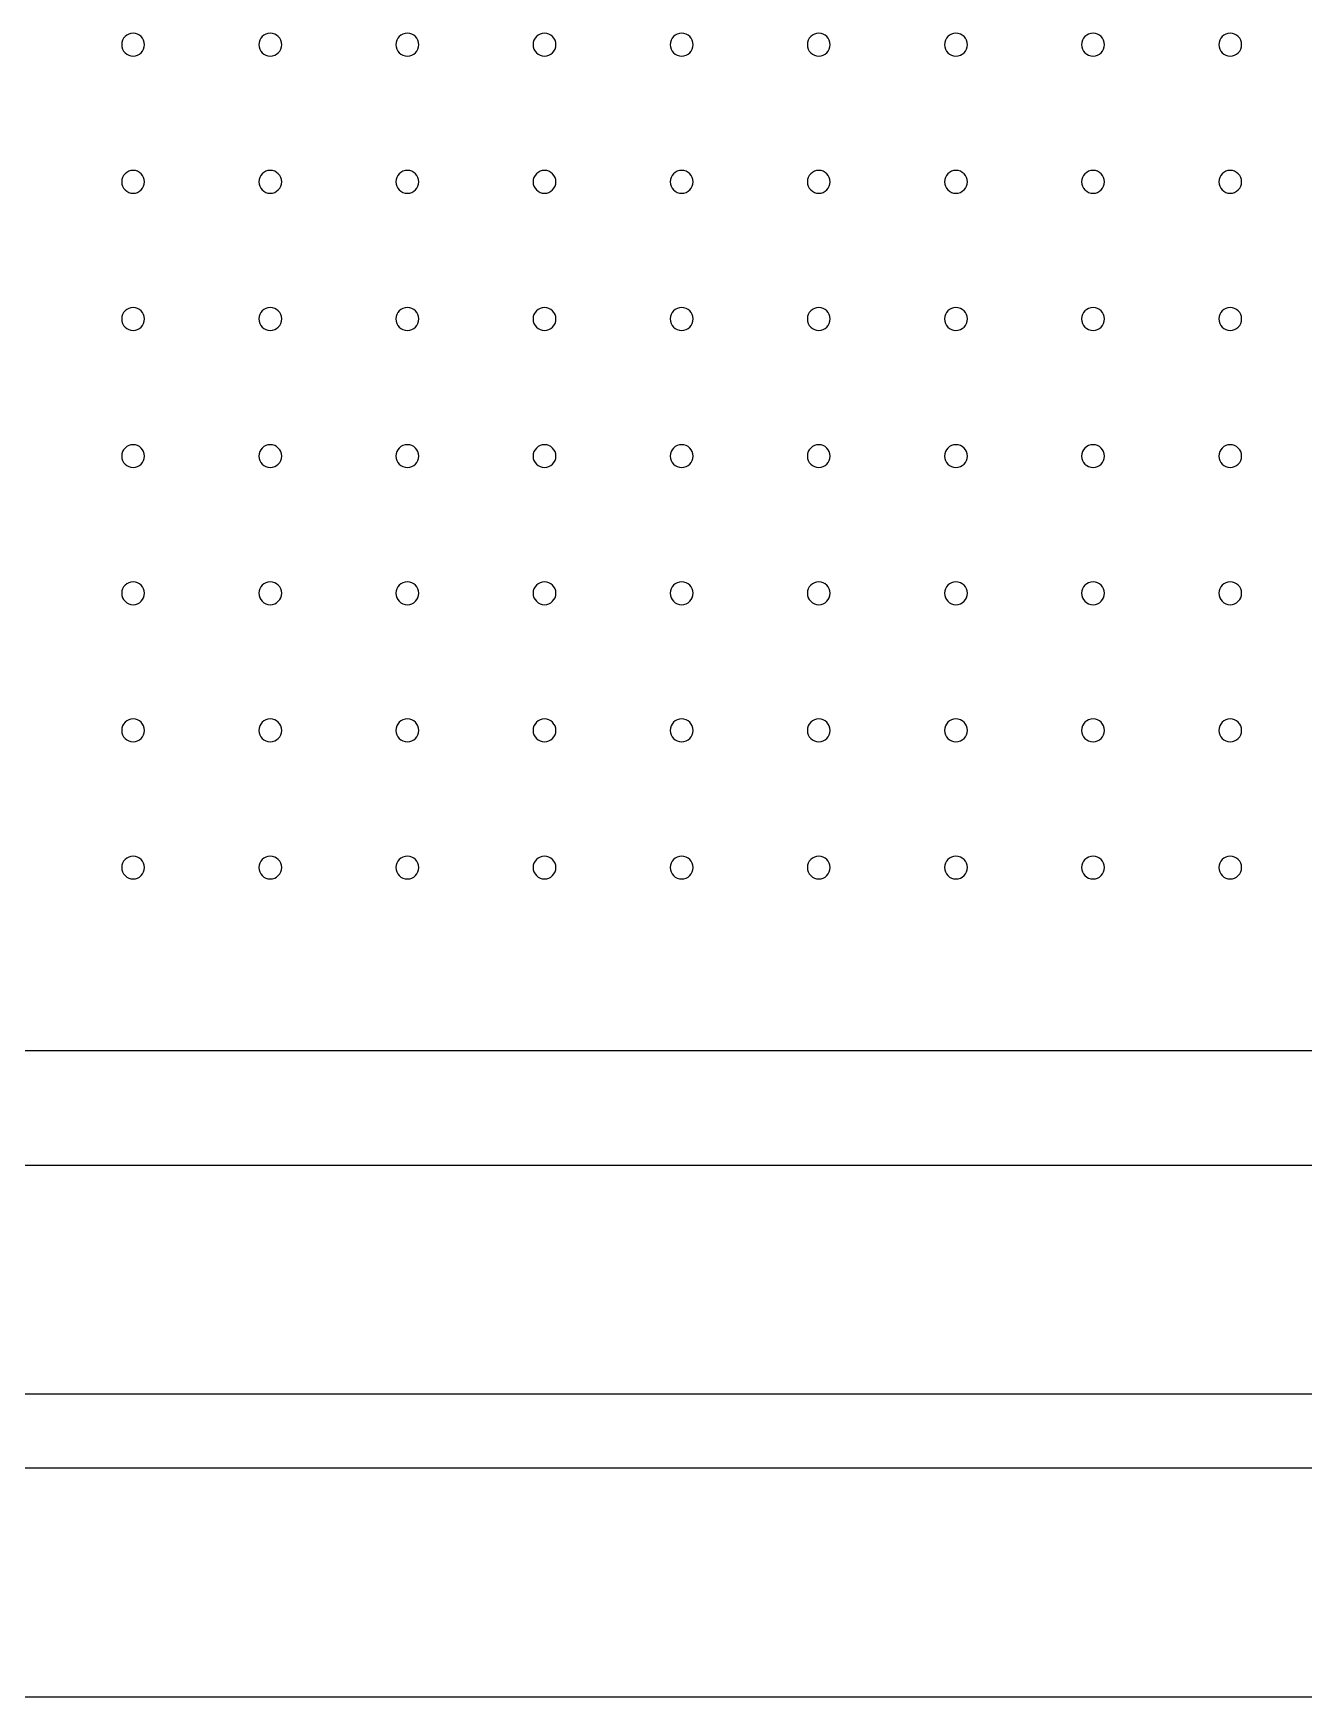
# Model space of a CAD drawing. Extents: x -215 to 2260, y -1591 to 611.
# Drawn here: x 81 to 358.9, y -1058.4 to -694.5 of the extents above; entities that cross this region are included whole.
import ezdxf

# ---------------------------------------------------------------- set-up
doc = ezdxf.new("R2010")
doc.units = 0
doc.header["$MEASUREMENT"] = 0
doc.layers.get('0').update_dxf_attribs({"linetype": 'CONTINUOUS'})

# ---------------------------------------------------------------- blocks, each defined once
blk = doc.blocks.new('BLOCK_239')
at = {"color": 7}
blk.add_lwpolyline([(-187.2, -916.99), (692.8, -916.99)], dxfattribs=at)
blk = doc.blocks.new('BLOCK_254')
at = {"color": 7}
blk.add_open_spline([(345.3, -846.99), (345.3, -848.37), (344.18, -849.49), (342.8, -849.49), (341.42, -849.49), (340.3, -848.37), (340.3, -846.99), (340.3, -845.61), (341.42, -844.49), (342.8, -844.49), (344.18, -844.49), (345.3, -845.61), (345.3, -846.99), (345.3, -846.99), (345.3, -846.99), (345.3, -846.99)], degree=3, knots=[0, 0, 0, 0, 1, 1, 1, 2, 2, 2, 3, 3, 3, 4, 4, 4, 5, 5, 5, 5], dxfattribs=at)
blk = doc.blocks.new('BLOCK_255')
at = {"color": 7}
blk.add_open_spline([(315.3, -846.99), (315.3, -848.37), (314.18, -849.49), (312.8, -849.49), (311.42, -849.49), (310.3, -848.37), (310.3, -846.99), (310.3, -845.61), (311.42, -844.49), (312.8, -844.49), (314.18, -844.49), (315.3, -845.61), (315.3, -846.99), (315.3, -846.99), (315.3, -846.99), (315.3, -846.99)], degree=3, knots=[0, 0, 0, 0, 1, 1, 1, 2, 2, 2, 3, 3, 3, 4, 4, 4, 5, 5, 5, 5], dxfattribs=at)
blk = doc.blocks.new('BLOCK_256')
at = {"color": 7}
blk.add_open_spline([(285.3, -846.99), (285.3, -848.37), (284.18, -849.49), (282.8, -849.49), (281.42, -849.49), (280.3, -848.37), (280.3, -846.99), (280.3, -845.61), (281.42, -844.49), (282.8, -844.49), (284.18, -844.49), (285.3, -845.61), (285.3, -846.99), (285.3, -846.99), (285.3, -846.99), (285.3, -846.99)], degree=3, knots=[0, 0, 0, 0, 1, 1, 1, 2, 2, 2, 3, 3, 3, 4, 4, 4, 5, 5, 5, 5], dxfattribs=at)
blk = doc.blocks.new('BLOCK_257')
at = {"color": 7}
blk.add_open_spline([(255.3, -846.99), (255.3, -848.37), (254.18, -849.49), (252.8, -849.49), (251.42, -849.49), (250.3, -848.37), (250.3, -846.99), (250.3, -845.61), (251.42, -844.49), (252.8, -844.49), (254.18, -844.49), (255.3, -845.61), (255.3, -846.99), (255.3, -846.99), (255.3, -846.99), (255.3, -846.99)], degree=3, knots=[0, 0, 0, 0, 1, 1, 1, 2, 2, 2, 3, 3, 3, 4, 4, 4, 5, 5, 5, 5], dxfattribs=at)
blk = doc.blocks.new('BLOCK_258')
at = {"color": 7}
blk.add_open_spline([(225.3, -846.99), (225.3, -848.37), (224.18, -849.49), (222.8, -849.49), (221.42, -849.49), (220.3, -848.37), (220.3, -846.99), (220.3, -845.61), (221.42, -844.49), (222.8, -844.49), (224.18, -844.49), (225.3, -845.61), (225.3, -846.99), (225.3, -846.99), (225.3, -846.99), (225.3, -846.99)], degree=3, knots=[0, 0, 0, 0, 1, 1, 1, 2, 2, 2, 3, 3, 3, 4, 4, 4, 5, 5, 5, 5], dxfattribs=at)
blk = doc.blocks.new('BLOCK_259')
at = {"color": 7}
blk.add_open_spline([(195.3, -846.99), (195.3, -848.37), (194.18, -849.49), (192.8, -849.49), (191.42, -849.49), (190.3, -848.37), (190.3, -846.99), (190.3, -845.61), (191.42, -844.49), (192.8, -844.49), (194.18, -844.49), (195.3, -845.61), (195.3, -846.99), (195.3, -846.99), (195.3, -846.99), (195.3, -846.99)], degree=3, knots=[0, 0, 0, 0, 1, 1, 1, 2, 2, 2, 3, 3, 3, 4, 4, 4, 5, 5, 5, 5], dxfattribs=at)
blk = doc.blocks.new('BLOCK_260')
at = {"color": 7}
blk.add_open_spline([(165.3, -846.99), (165.3, -848.37), (164.18, -849.49), (162.8, -849.49), (161.42, -849.49), (160.3, -848.37), (160.3, -846.99), (160.3, -845.61), (161.42, -844.49), (162.8, -844.49), (164.18, -844.49), (165.3, -845.61), (165.3, -846.99), (165.3, -846.99), (165.3, -846.99), (165.3, -846.99)], degree=3, knots=[0, 0, 0, 0, 1, 1, 1, 2, 2, 2, 3, 3, 3, 4, 4, 4, 5, 5, 5, 5], dxfattribs=at)
blk = doc.blocks.new('BLOCK_261')
at = {"color": 7}
blk.add_open_spline([(135.3, -846.99), (135.3, -848.37), (134.18, -849.49), (132.8, -849.49), (131.42, -849.49), (130.3, -848.37), (130.3, -846.99), (130.3, -845.61), (131.42, -844.49), (132.8, -844.49), (134.18, -844.49), (135.3, -845.61), (135.3, -846.99), (135.3, -846.99), (135.3, -846.99), (135.3, -846.99)], degree=3, knots=[0, 0, 0, 0, 1, 1, 1, 2, 2, 2, 3, 3, 3, 4, 4, 4, 5, 5, 5, 5], dxfattribs=at)
blk = doc.blocks.new('BLOCK_262')
at = {"color": 7}
blk.add_open_spline([(105.3, -846.99), (105.3, -848.37), (104.18, -849.49), (102.8, -849.49), (101.42, -849.49), (100.3, -848.37), (100.3, -846.99), (100.3, -845.61), (101.42, -844.49), (102.8, -844.49), (104.18, -844.49), (105.3, -845.61), (105.3, -846.99), (105.3, -846.99), (105.3, -846.99), (105.3, -846.99)], degree=3, knots=[0, 0, 0, 0, 1, 1, 1, 2, 2, 2, 3, 3, 3, 4, 4, 4, 5, 5, 5, 5], dxfattribs=at)
blk = doc.blocks.new('BLOCK_281')
at = {"color": 7}
blk.add_open_spline([(345.3, -816.99), (345.3, -818.37), (344.18, -819.49), (342.8, -819.49), (341.42, -819.49), (340.3, -818.37), (340.3, -816.99), (340.3, -815.61), (341.42, -814.49), (342.8, -814.49), (344.18, -814.49), (345.3, -815.61), (345.3, -816.99), (345.3, -816.99), (345.3, -816.99), (345.3, -816.99)], degree=3, knots=[0, 0, 0, 0, 1, 1, 1, 2, 2, 2, 3, 3, 3, 4, 4, 4, 5, 5, 5, 5], dxfattribs=at)
blk = doc.blocks.new('BLOCK_282')
at = {"color": 7}
blk.add_open_spline([(315.3, -816.99), (315.3, -818.37), (314.18, -819.49), (312.8, -819.49), (311.42, -819.49), (310.3, -818.37), (310.3, -816.99), (310.3, -815.61), (311.42, -814.49), (312.8, -814.49), (314.18, -814.49), (315.3, -815.61), (315.3, -816.99), (315.3, -816.99), (315.3, -816.99), (315.3, -816.99)], degree=3, knots=[0, 0, 0, 0, 1, 1, 1, 2, 2, 2, 3, 3, 3, 4, 4, 4, 5, 5, 5, 5], dxfattribs=at)
blk = doc.blocks.new('BLOCK_283')
at = {"color": 7}
blk.add_open_spline([(285.3, -816.99), (285.3, -818.37), (284.18, -819.49), (282.8, -819.49), (281.42, -819.49), (280.3, -818.37), (280.3, -816.99), (280.3, -815.61), (281.42, -814.49), (282.8, -814.49), (284.18, -814.49), (285.3, -815.61), (285.3, -816.99), (285.3, -816.99), (285.3, -816.99), (285.3, -816.99)], degree=3, knots=[0, 0, 0, 0, 1, 1, 1, 2, 2, 2, 3, 3, 3, 4, 4, 4, 5, 5, 5, 5], dxfattribs=at)
blk = doc.blocks.new('BLOCK_284')
at = {"color": 7}
blk.add_open_spline([(255.3, -816.99), (255.3, -818.37), (254.18, -819.49), (252.8, -819.49), (251.42, -819.49), (250.3, -818.37), (250.3, -816.99), (250.3, -815.61), (251.42, -814.49), (252.8, -814.49), (254.18, -814.49), (255.3, -815.61), (255.3, -816.99), (255.3, -816.99), (255.3, -816.99), (255.3, -816.99)], degree=3, knots=[0, 0, 0, 0, 1, 1, 1, 2, 2, 2, 3, 3, 3, 4, 4, 4, 5, 5, 5, 5], dxfattribs=at)
blk = doc.blocks.new('BLOCK_285')
at = {"color": 7}
blk.add_open_spline([(225.3, -816.99), (225.3, -818.37), (224.18, -819.49), (222.8, -819.49), (221.42, -819.49), (220.3, -818.37), (220.3, -816.99), (220.3, -815.61), (221.42, -814.49), (222.8, -814.49), (224.18, -814.49), (225.3, -815.61), (225.3, -816.99), (225.3, -816.99), (225.3, -816.99), (225.3, -816.99)], degree=3, knots=[0, 0, 0, 0, 1, 1, 1, 2, 2, 2, 3, 3, 3, 4, 4, 4, 5, 5, 5, 5], dxfattribs=at)
blk = doc.blocks.new('BLOCK_286')
at = {"color": 7}
blk.add_open_spline([(195.3, -816.99), (195.3, -818.37), (194.18, -819.49), (192.8, -819.49), (191.42, -819.49), (190.3, -818.37), (190.3, -816.99), (190.3, -815.61), (191.42, -814.49), (192.8, -814.49), (194.18, -814.49), (195.3, -815.61), (195.3, -816.99), (195.3, -816.99), (195.3, -816.99), (195.3, -816.99)], degree=3, knots=[0, 0, 0, 0, 1, 1, 1, 2, 2, 2, 3, 3, 3, 4, 4, 4, 5, 5, 5, 5], dxfattribs=at)
blk = doc.blocks.new('BLOCK_287')
at = {"color": 7}
blk.add_open_spline([(165.3, -816.99), (165.3, -818.37), (164.18, -819.49), (162.8, -819.49), (161.42, -819.49), (160.3, -818.37), (160.3, -816.99), (160.3, -815.61), (161.42, -814.49), (162.8, -814.49), (164.18, -814.49), (165.3, -815.61), (165.3, -816.99), (165.3, -816.99), (165.3, -816.99), (165.3, -816.99)], degree=3, knots=[0, 0, 0, 0, 1, 1, 1, 2, 2, 2, 3, 3, 3, 4, 4, 4, 5, 5, 5, 5], dxfattribs=at)
blk = doc.blocks.new('BLOCK_288')
at = {"color": 7}
blk.add_open_spline([(135.3, -816.99), (135.3, -818.37), (134.18, -819.49), (132.8, -819.49), (131.42, -819.49), (130.3, -818.37), (130.3, -816.99), (130.3, -815.61), (131.42, -814.49), (132.8, -814.49), (134.18, -814.49), (135.3, -815.61), (135.3, -816.99), (135.3, -816.99), (135.3, -816.99), (135.3, -816.99)], degree=3, knots=[0, 0, 0, 0, 1, 1, 1, 2, 2, 2, 3, 3, 3, 4, 4, 4, 5, 5, 5, 5], dxfattribs=at)
blk = doc.blocks.new('BLOCK_289')
at = {"color": 7}
blk.add_open_spline([(105.3, -816.99), (105.3, -818.37), (104.18, -819.49), (102.8, -819.49), (101.42, -819.49), (100.3, -818.37), (100.3, -816.99), (100.3, -815.61), (101.42, -814.49), (102.8, -814.49), (104.18, -814.49), (105.3, -815.61), (105.3, -816.99), (105.3, -816.99), (105.3, -816.99), (105.3, -816.99)], degree=3, knots=[0, 0, 0, 0, 1, 1, 1, 2, 2, 2, 3, 3, 3, 4, 4, 4, 5, 5, 5, 5], dxfattribs=at)
blk = doc.blocks.new('BLOCK_308')
at = {"color": 7}
blk.add_open_spline([(345.3, -786.99), (345.3, -788.37), (344.18, -789.49), (342.8, -789.49), (341.42, -789.49), (340.3, -788.37), (340.3, -786.99), (340.3, -785.61), (341.42, -784.49), (342.8, -784.49), (344.18, -784.49), (345.3, -785.61), (345.3, -786.99), (345.3, -786.99), (345.3, -786.99), (345.3, -786.99)], degree=3, knots=[0, 0, 0, 0, 1, 1, 1, 2, 2, 2, 3, 3, 3, 4, 4, 4, 5, 5, 5, 5], dxfattribs=at)
blk = doc.blocks.new('BLOCK_309')
at = {"color": 7}
blk.add_open_spline([(315.3, -786.99), (315.3, -788.37), (314.18, -789.49), (312.8, -789.49), (311.42, -789.49), (310.3, -788.37), (310.3, -786.99), (310.3, -785.61), (311.42, -784.49), (312.8, -784.49), (314.18, -784.49), (315.3, -785.61), (315.3, -786.99), (315.3, -786.99), (315.3, -786.99), (315.3, -786.99)], degree=3, knots=[0, 0, 0, 0, 1, 1, 1, 2, 2, 2, 3, 3, 3, 4, 4, 4, 5, 5, 5, 5], dxfattribs=at)
blk = doc.blocks.new('BLOCK_310')
at = {"color": 7}
blk.add_open_spline([(285.3, -786.99), (285.3, -788.37), (284.18, -789.49), (282.8, -789.49), (281.42, -789.49), (280.3, -788.37), (280.3, -786.99), (280.3, -785.61), (281.42, -784.49), (282.8, -784.49), (284.18, -784.49), (285.3, -785.61), (285.3, -786.99), (285.3, -786.99), (285.3, -786.99), (285.3, -786.99)], degree=3, knots=[0, 0, 0, 0, 1, 1, 1, 2, 2, 2, 3, 3, 3, 4, 4, 4, 5, 5, 5, 5], dxfattribs=at)
blk = doc.blocks.new('BLOCK_311')
at = {"color": 7}
blk.add_open_spline([(255.3, -786.99), (255.3, -788.37), (254.18, -789.49), (252.8, -789.49), (251.42, -789.49), (250.3, -788.37), (250.3, -786.99), (250.3, -785.61), (251.42, -784.49), (252.8, -784.49), (254.18, -784.49), (255.3, -785.61), (255.3, -786.99), (255.3, -786.99), (255.3, -786.99), (255.3, -786.99)], degree=3, knots=[0, 0, 0, 0, 1, 1, 1, 2, 2, 2, 3, 3, 3, 4, 4, 4, 5, 5, 5, 5], dxfattribs=at)
blk = doc.blocks.new('BLOCK_312')
at = {"color": 7}
blk.add_open_spline([(225.3, -786.99), (225.3, -788.37), (224.18, -789.49), (222.8, -789.49), (221.42, -789.49), (220.3, -788.37), (220.3, -786.99), (220.3, -785.61), (221.42, -784.49), (222.8, -784.49), (224.18, -784.49), (225.3, -785.61), (225.3, -786.99), (225.3, -786.99), (225.3, -786.99), (225.3, -786.99)], degree=3, knots=[0, 0, 0, 0, 1, 1, 1, 2, 2, 2, 3, 3, 3, 4, 4, 4, 5, 5, 5, 5], dxfattribs=at)
blk = doc.blocks.new('BLOCK_313')
at = {"color": 7}
blk.add_open_spline([(195.3, -786.99), (195.3, -788.37), (194.18, -789.49), (192.8, -789.49), (191.42, -789.49), (190.3, -788.37), (190.3, -786.99), (190.3, -785.61), (191.42, -784.49), (192.8, -784.49), (194.18, -784.49), (195.3, -785.61), (195.3, -786.99), (195.3, -786.99), (195.3, -786.99), (195.3, -786.99)], degree=3, knots=[0, 0, 0, 0, 1, 1, 1, 2, 2, 2, 3, 3, 3, 4, 4, 4, 5, 5, 5, 5], dxfattribs=at)
blk = doc.blocks.new('BLOCK_314')
at = {"color": 7}
blk.add_open_spline([(165.3, -786.99), (165.3, -788.37), (164.18, -789.49), (162.8, -789.49), (161.42, -789.49), (160.3, -788.37), (160.3, -786.99), (160.3, -785.61), (161.42, -784.49), (162.8, -784.49), (164.18, -784.49), (165.3, -785.61), (165.3, -786.99), (165.3, -786.99), (165.3, -786.99), (165.3, -786.99)], degree=3, knots=[0, 0, 0, 0, 1, 1, 1, 2, 2, 2, 3, 3, 3, 4, 4, 4, 5, 5, 5, 5], dxfattribs=at)
blk = doc.blocks.new('BLOCK_315')
at = {"color": 7}
blk.add_open_spline([(135.3, -786.99), (135.3, -788.37), (134.18, -789.49), (132.8, -789.49), (131.42, -789.49), (130.3, -788.37), (130.3, -786.99), (130.3, -785.61), (131.42, -784.49), (132.8, -784.49), (134.18, -784.49), (135.3, -785.61), (135.3, -786.99), (135.3, -786.99), (135.3, -786.99), (135.3, -786.99)], degree=3, knots=[0, 0, 0, 0, 1, 1, 1, 2, 2, 2, 3, 3, 3, 4, 4, 4, 5, 5, 5, 5], dxfattribs=at)
blk = doc.blocks.new('BLOCK_316')
at = {"color": 7}
blk.add_open_spline([(105.3, -786.99), (105.3, -788.37), (104.18, -789.49), (102.8, -789.49), (101.42, -789.49), (100.3, -788.37), (100.3, -786.99), (100.3, -785.61), (101.42, -784.49), (102.8, -784.49), (104.18, -784.49), (105.3, -785.61), (105.3, -786.99), (105.3, -786.99), (105.3, -786.99), (105.3, -786.99)], degree=3, knots=[0, 0, 0, 0, 1, 1, 1, 2, 2, 2, 3, 3, 3, 4, 4, 4, 5, 5, 5, 5], dxfattribs=at)
blk = doc.blocks.new('BLOCK_335')
at = {"color": 7}
blk.add_open_spline([(345.3, -756.99), (345.3, -758.37), (344.18, -759.49), (342.8, -759.49), (341.42, -759.49), (340.3, -758.37), (340.3, -756.99), (340.3, -755.61), (341.42, -754.49), (342.8, -754.49), (344.18, -754.49), (345.3, -755.61), (345.3, -756.99), (345.3, -756.99), (345.3, -756.99), (345.3, -756.99)], degree=3, knots=[0, 0, 0, 0, 1, 1, 1, 2, 2, 2, 3, 3, 3, 4, 4, 4, 5, 5, 5, 5], dxfattribs=at)
blk = doc.blocks.new('BLOCK_336')
at = {"color": 7}
blk.add_open_spline([(315.3, -756.99), (315.3, -758.37), (314.18, -759.49), (312.8, -759.49), (311.42, -759.49), (310.3, -758.37), (310.3, -756.99), (310.3, -755.61), (311.42, -754.49), (312.8, -754.49), (314.18, -754.49), (315.3, -755.61), (315.3, -756.99), (315.3, -756.99), (315.3, -756.99), (315.3, -756.99)], degree=3, knots=[0, 0, 0, 0, 1, 1, 1, 2, 2, 2, 3, 3, 3, 4, 4, 4, 5, 5, 5, 5], dxfattribs=at)
blk = doc.blocks.new('BLOCK_337')
at = {"color": 7}
blk.add_open_spline([(285.3, -756.99), (285.3, -758.37), (284.18, -759.49), (282.8, -759.49), (281.42, -759.49), (280.3, -758.37), (280.3, -756.99), (280.3, -755.61), (281.42, -754.49), (282.8, -754.49), (284.18, -754.49), (285.3, -755.61), (285.3, -756.99), (285.3, -756.99), (285.3, -756.99), (285.3, -756.99)], degree=3, knots=[0, 0, 0, 0, 1, 1, 1, 2, 2, 2, 3, 3, 3, 4, 4, 4, 5, 5, 5, 5], dxfattribs=at)
blk = doc.blocks.new('BLOCK_338')
at = {"color": 7}
blk.add_open_spline([(255.3, -756.99), (255.3, -758.37), (254.18, -759.49), (252.8, -759.49), (251.42, -759.49), (250.3, -758.37), (250.3, -756.99), (250.3, -755.61), (251.42, -754.49), (252.8, -754.49), (254.18, -754.49), (255.3, -755.61), (255.3, -756.99), (255.3, -756.99), (255.3, -756.99), (255.3, -756.99)], degree=3, knots=[0, 0, 0, 0, 1, 1, 1, 2, 2, 2, 3, 3, 3, 4, 4, 4, 5, 5, 5, 5], dxfattribs=at)
blk = doc.blocks.new('BLOCK_339')
at = {"color": 7}
blk.add_open_spline([(225.3, -756.99), (225.3, -758.37), (224.18, -759.49), (222.8, -759.49), (221.42, -759.49), (220.3, -758.37), (220.3, -756.99), (220.3, -755.61), (221.42, -754.49), (222.8, -754.49), (224.18, -754.49), (225.3, -755.61), (225.3, -756.99), (225.3, -756.99), (225.3, -756.99), (225.3, -756.99)], degree=3, knots=[0, 0, 0, 0, 1, 1, 1, 2, 2, 2, 3, 3, 3, 4, 4, 4, 5, 5, 5, 5], dxfattribs=at)
blk = doc.blocks.new('BLOCK_340')
at = {"color": 7}
blk.add_open_spline([(195.3, -756.99), (195.3, -758.37), (194.18, -759.49), (192.8, -759.49), (191.42, -759.49), (190.3, -758.37), (190.3, -756.99), (190.3, -755.61), (191.42, -754.49), (192.8, -754.49), (194.18, -754.49), (195.3, -755.61), (195.3, -756.99), (195.3, -756.99), (195.3, -756.99), (195.3, -756.99)], degree=3, knots=[0, 0, 0, 0, 1, 1, 1, 2, 2, 2, 3, 3, 3, 4, 4, 4, 5, 5, 5, 5], dxfattribs=at)
blk = doc.blocks.new('BLOCK_341')
at = {"color": 7}
blk.add_open_spline([(165.3, -756.99), (165.3, -758.37), (164.18, -759.49), (162.8, -759.49), (161.42, -759.49), (160.3, -758.37), (160.3, -756.99), (160.3, -755.61), (161.42, -754.49), (162.8, -754.49), (164.18, -754.49), (165.3, -755.61), (165.3, -756.99), (165.3, -756.99), (165.3, -756.99), (165.3, -756.99)], degree=3, knots=[0, 0, 0, 0, 1, 1, 1, 2, 2, 2, 3, 3, 3, 4, 4, 4, 5, 5, 5, 5], dxfattribs=at)
blk = doc.blocks.new('BLOCK_342')
at = {"color": 7}
blk.add_open_spline([(135.3, -756.99), (135.3, -758.37), (134.18, -759.49), (132.8, -759.49), (131.42, -759.49), (130.3, -758.37), (130.3, -756.99), (130.3, -755.61), (131.42, -754.49), (132.8, -754.49), (134.18, -754.49), (135.3, -755.61), (135.3, -756.99), (135.3, -756.99), (135.3, -756.99), (135.3, -756.99)], degree=3, knots=[0, 0, 0, 0, 1, 1, 1, 2, 2, 2, 3, 3, 3, 4, 4, 4, 5, 5, 5, 5], dxfattribs=at)
blk = doc.blocks.new('BLOCK_343')
at = {"color": 7}
blk.add_open_spline([(105.3, -756.99), (105.3, -758.37), (104.18, -759.49), (102.8, -759.49), (101.42, -759.49), (100.3, -758.37), (100.3, -756.99), (100.3, -755.61), (101.42, -754.49), (102.8, -754.49), (104.18, -754.49), (105.3, -755.61), (105.3, -756.99), (105.3, -756.99), (105.3, -756.99), (105.3, -756.99)], degree=3, knots=[0, 0, 0, 0, 1, 1, 1, 2, 2, 2, 3, 3, 3, 4, 4, 4, 5, 5, 5, 5], dxfattribs=at)
blk = doc.blocks.new('BLOCK_362')
at = {"color": 7}
blk.add_open_spline([(345.3, -726.99), (345.3, -728.37), (344.18, -729.49), (342.8, -729.49), (341.42, -729.49), (340.3, -728.37), (340.3, -726.99), (340.3, -725.61), (341.42, -724.49), (342.8, -724.49), (344.18, -724.49), (345.3, -725.61), (345.3, -726.99), (345.3, -726.99), (345.3, -726.99), (345.3, -726.99)], degree=3, knots=[0, 0, 0, 0, 1, 1, 1, 2, 2, 2, 3, 3, 3, 4, 4, 4, 5, 5, 5, 5], dxfattribs=at)
blk = doc.blocks.new('BLOCK_363')
at = {"color": 7}
blk.add_open_spline([(315.3, -726.99), (315.3, -728.37), (314.18, -729.49), (312.8, -729.49), (311.42, -729.49), (310.3, -728.37), (310.3, -726.99), (310.3, -725.61), (311.42, -724.49), (312.8, -724.49), (314.18, -724.49), (315.3, -725.61), (315.3, -726.99), (315.3, -726.99), (315.3, -726.99), (315.3, -726.99)], degree=3, knots=[0, 0, 0, 0, 1, 1, 1, 2, 2, 2, 3, 3, 3, 4, 4, 4, 5, 5, 5, 5], dxfattribs=at)
blk = doc.blocks.new('BLOCK_364')
at = {"color": 7}
blk.add_open_spline([(285.3, -726.99), (285.3, -728.37), (284.18, -729.49), (282.8, -729.49), (281.42, -729.49), (280.3, -728.37), (280.3, -726.99), (280.3, -725.61), (281.42, -724.49), (282.8, -724.49), (284.18, -724.49), (285.3, -725.61), (285.3, -726.99), (285.3, -726.99), (285.3, -726.99), (285.3, -726.99)], degree=3, knots=[0, 0, 0, 0, 1, 1, 1, 2, 2, 2, 3, 3, 3, 4, 4, 4, 5, 5, 5, 5], dxfattribs=at)
blk = doc.blocks.new('BLOCK_365')
at = {"color": 7}
blk.add_open_spline([(255.3, -726.99), (255.3, -728.37), (254.18, -729.49), (252.8, -729.49), (251.42, -729.49), (250.3, -728.37), (250.3, -726.99), (250.3, -725.61), (251.42, -724.49), (252.8, -724.49), (254.18, -724.49), (255.3, -725.61), (255.3, -726.99), (255.3, -726.99), (255.3, -726.99), (255.3, -726.99)], degree=3, knots=[0, 0, 0, 0, 1, 1, 1, 2, 2, 2, 3, 3, 3, 4, 4, 4, 5, 5, 5, 5], dxfattribs=at)
blk = doc.blocks.new('BLOCK_366')
at = {"color": 7}
blk.add_open_spline([(225.3, -726.99), (225.3, -728.37), (224.18, -729.49), (222.8, -729.49), (221.42, -729.49), (220.3, -728.37), (220.3, -726.99), (220.3, -725.61), (221.42, -724.49), (222.8, -724.49), (224.18, -724.49), (225.3, -725.61), (225.3, -726.99), (225.3, -726.99), (225.3, -726.99), (225.3, -726.99)], degree=3, knots=[0, 0, 0, 0, 1, 1, 1, 2, 2, 2, 3, 3, 3, 4, 4, 4, 5, 5, 5, 5], dxfattribs=at)
blk = doc.blocks.new('BLOCK_367')
at = {"color": 7}
blk.add_open_spline([(195.3, -726.99), (195.3, -728.37), (194.18, -729.49), (192.8, -729.49), (191.42, -729.49), (190.3, -728.37), (190.3, -726.99), (190.3, -725.61), (191.42, -724.49), (192.8, -724.49), (194.18, -724.49), (195.3, -725.61), (195.3, -726.99), (195.3, -726.99), (195.3, -726.99), (195.3, -726.99)], degree=3, knots=[0, 0, 0, 0, 1, 1, 1, 2, 2, 2, 3, 3, 3, 4, 4, 4, 5, 5, 5, 5], dxfattribs=at)
blk = doc.blocks.new('BLOCK_368')
at = {"color": 7}
blk.add_open_spline([(165.3, -726.99), (165.3, -728.37), (164.18, -729.49), (162.8, -729.49), (161.42, -729.49), (160.3, -728.37), (160.3, -726.99), (160.3, -725.61), (161.42, -724.49), (162.8, -724.49), (164.18, -724.49), (165.3, -725.61), (165.3, -726.99), (165.3, -726.99), (165.3, -726.99), (165.3, -726.99)], degree=3, knots=[0, 0, 0, 0, 1, 1, 1, 2, 2, 2, 3, 3, 3, 4, 4, 4, 5, 5, 5, 5], dxfattribs=at)
blk = doc.blocks.new('BLOCK_369')
at = {"color": 7}
blk.add_open_spline([(135.3, -726.99), (135.3, -728.37), (134.18, -729.49), (132.8, -729.49), (131.42, -729.49), (130.3, -728.37), (130.3, -726.99), (130.3, -725.61), (131.42, -724.49), (132.8, -724.49), (134.18, -724.49), (135.3, -725.61), (135.3, -726.99), (135.3, -726.99), (135.3, -726.99), (135.3, -726.99)], degree=3, knots=[0, 0, 0, 0, 1, 1, 1, 2, 2, 2, 3, 3, 3, 4, 4, 4, 5, 5, 5, 5], dxfattribs=at)
blk = doc.blocks.new('BLOCK_370')
at = {"color": 7}
blk.add_open_spline([(105.3, -726.99), (105.3, -728.37), (104.18, -729.49), (102.8, -729.49), (101.42, -729.49), (100.3, -728.37), (100.3, -726.99), (100.3, -725.61), (101.42, -724.49), (102.8, -724.49), (104.18, -724.49), (105.3, -725.61), (105.3, -726.99), (105.3, -726.99), (105.3, -726.99), (105.3, -726.99)], degree=3, knots=[0, 0, 0, 0, 1, 1, 1, 2, 2, 2, 3, 3, 3, 4, 4, 4, 5, 5, 5, 5], dxfattribs=at)
blk = doc.blocks.new('BLOCK_389')
at = {"color": 7}
blk.add_open_spline([(345.3, -696.99), (345.3, -698.37), (344.18, -699.49), (342.8, -699.49), (341.42, -699.49), (340.3, -698.37), (340.3, -696.99), (340.3, -695.61), (341.42, -694.49), (342.8, -694.49), (344.18, -694.49), (345.3, -695.61), (345.3, -696.99), (345.3, -696.99), (345.3, -696.99), (345.3, -696.99)], degree=3, knots=[0, 0, 0, 0, 1, 1, 1, 2, 2, 2, 3, 3, 3, 4, 4, 4, 5, 5, 5, 5], dxfattribs=at)
blk = doc.blocks.new('BLOCK_390')
at = {"color": 7}
blk.add_open_spline([(315.3, -696.99), (315.3, -698.37), (314.18, -699.49), (312.8, -699.49), (311.42, -699.49), (310.3, -698.37), (310.3, -696.99), (310.3, -695.61), (311.42, -694.49), (312.8, -694.49), (314.18, -694.49), (315.3, -695.61), (315.3, -696.99), (315.3, -696.99), (315.3, -696.99), (315.3, -696.99)], degree=3, knots=[0, 0, 0, 0, 1, 1, 1, 2, 2, 2, 3, 3, 3, 4, 4, 4, 5, 5, 5, 5], dxfattribs=at)
blk = doc.blocks.new('BLOCK_391')
at = {"color": 7}
blk.add_open_spline([(285.3, -696.99), (285.3, -698.37), (284.18, -699.49), (282.8, -699.49), (281.42, -699.49), (280.3, -698.37), (280.3, -696.99), (280.3, -695.61), (281.42, -694.49), (282.8, -694.49), (284.18, -694.49), (285.3, -695.61), (285.3, -696.99), (285.3, -696.99), (285.3, -696.99), (285.3, -696.99)], degree=3, knots=[0, 0, 0, 0, 1, 1, 1, 2, 2, 2, 3, 3, 3, 4, 4, 4, 5, 5, 5, 5], dxfattribs=at)
blk = doc.blocks.new('BLOCK_392')
at = {"color": 7}
blk.add_open_spline([(255.3, -696.99), (255.3, -698.37), (254.18, -699.49), (252.8, -699.49), (251.42, -699.49), (250.3, -698.37), (250.3, -696.99), (250.3, -695.61), (251.42, -694.49), (252.8, -694.49), (254.18, -694.49), (255.3, -695.61), (255.3, -696.99), (255.3, -696.99), (255.3, -696.99), (255.3, -696.99)], degree=3, knots=[0, 0, 0, 0, 1, 1, 1, 2, 2, 2, 3, 3, 3, 4, 4, 4, 5, 5, 5, 5], dxfattribs=at)
blk = doc.blocks.new('BLOCK_393')
at = {"color": 7}
blk.add_open_spline([(225.3, -696.99), (225.3, -698.37), (224.18, -699.49), (222.8, -699.49), (221.42, -699.49), (220.3, -698.37), (220.3, -696.99), (220.3, -695.61), (221.42, -694.49), (222.8, -694.49), (224.18, -694.49), (225.3, -695.61), (225.3, -696.99), (225.3, -696.99), (225.3, -696.99), (225.3, -696.99)], degree=3, knots=[0, 0, 0, 0, 1, 1, 1, 2, 2, 2, 3, 3, 3, 4, 4, 4, 5, 5, 5, 5], dxfattribs=at)
blk = doc.blocks.new('BLOCK_394')
at = {"color": 7}
blk.add_open_spline([(195.3, -696.99), (195.3, -698.37), (194.18, -699.49), (192.8, -699.49), (191.42, -699.49), (190.3, -698.37), (190.3, -696.99), (190.3, -695.61), (191.42, -694.49), (192.8, -694.49), (194.18, -694.49), (195.3, -695.61), (195.3, -696.99), (195.3, -696.99), (195.3, -696.99), (195.3, -696.99)], degree=3, knots=[0, 0, 0, 0, 1, 1, 1, 2, 2, 2, 3, 3, 3, 4, 4, 4, 5, 5, 5, 5], dxfattribs=at)
blk = doc.blocks.new('BLOCK_395')
at = {"color": 7}
blk.add_open_spline([(165.3, -696.99), (165.3, -698.37), (164.18, -699.49), (162.8, -699.49), (161.42, -699.49), (160.3, -698.37), (160.3, -696.99), (160.3, -695.61), (161.42, -694.49), (162.8, -694.49), (164.18, -694.49), (165.3, -695.61), (165.3, -696.99), (165.3, -696.99), (165.3, -696.99), (165.3, -696.99)], degree=3, knots=[0, 0, 0, 0, 1, 1, 1, 2, 2, 2, 3, 3, 3, 4, 4, 4, 5, 5, 5, 5], dxfattribs=at)
blk = doc.blocks.new('BLOCK_396')
at = {"color": 7}
blk.add_open_spline([(135.3, -696.99), (135.3, -698.37), (134.18, -699.49), (132.8, -699.49), (131.42, -699.49), (130.3, -698.37), (130.3, -696.99), (130.3, -695.61), (131.42, -694.49), (132.8, -694.49), (134.18, -694.49), (135.3, -695.61), (135.3, -696.99), (135.3, -696.99), (135.3, -696.99), (135.3, -696.99)], degree=3, knots=[0, 0, 0, 0, 1, 1, 1, 2, 2, 2, 3, 3, 3, 4, 4, 4, 5, 5, 5, 5], dxfattribs=at)
blk = doc.blocks.new('BLOCK_397')
at = {"color": 7}
blk.add_open_spline([(105.3, -696.99), (105.3, -698.37), (104.18, -699.49), (102.8, -699.49), (101.42, -699.49), (100.3, -698.37), (100.3, -696.99), (100.3, -695.61), (101.42, -694.49), (102.8, -694.49), (104.18, -694.49), (105.3, -695.61), (105.3, -696.99), (105.3, -696.99), (105.3, -696.99), (105.3, -696.99)], degree=3, knots=[0, 0, 0, 0, 1, 1, 1, 2, 2, 2, 3, 3, 3, 4, 4, 4, 5, 5, 5, 5], dxfattribs=at)
blk = doc.blocks.new('BLOCK_739')
at = {"color": 7}
blk.add_open_spline([(345.3, -876.99), (345.3, -878.37), (344.18, -879.49), (342.8, -879.49), (341.42, -879.49), (340.3, -878.37), (340.3, -876.99), (340.3, -875.61), (341.42, -874.49), (342.8, -874.49), (344.18, -874.49), (345.3, -875.61), (345.3, -876.99), (345.3, -876.99), (345.3, -876.99), (345.3, -876.99)], degree=3, knots=[0, 0, 0, 0, 1, 1, 1, 2, 2, 2, 3, 3, 3, 4, 4, 4, 5, 5, 5, 5], dxfattribs=at)
blk = doc.blocks.new('BLOCK_740')
at = {"color": 7}
blk.add_open_spline([(315.3, -876.99), (315.3, -878.37), (314.18, -879.49), (312.8, -879.49), (311.42, -879.49), (310.3, -878.37), (310.3, -876.99), (310.3, -875.61), (311.42, -874.49), (312.8, -874.49), (314.18, -874.49), (315.3, -875.61), (315.3, -876.99), (315.3, -876.99), (315.3, -876.99), (315.3, -876.99)], degree=3, knots=[0, 0, 0, 0, 1, 1, 1, 2, 2, 2, 3, 3, 3, 4, 4, 4, 5, 5, 5, 5], dxfattribs=at)
blk = doc.blocks.new('BLOCK_741')
at = {"color": 7}
blk.add_open_spline([(285.3, -876.99), (285.3, -878.37), (284.18, -879.49), (282.8, -879.49), (281.42, -879.49), (280.3, -878.37), (280.3, -876.99), (280.3, -875.61), (281.42, -874.49), (282.8, -874.49), (284.18, -874.49), (285.3, -875.61), (285.3, -876.99), (285.3, -876.99), (285.3, -876.99), (285.3, -876.99)], degree=3, knots=[0, 0, 0, 0, 1, 1, 1, 2, 2, 2, 3, 3, 3, 4, 4, 4, 5, 5, 5, 5], dxfattribs=at)
blk = doc.blocks.new('BLOCK_742')
at = {"color": 7}
blk.add_open_spline([(255.3, -876.99), (255.3, -878.37), (254.18, -879.49), (252.8, -879.49), (251.42, -879.49), (250.3, -878.37), (250.3, -876.99), (250.3, -875.61), (251.42, -874.49), (252.8, -874.49), (254.18, -874.49), (255.3, -875.61), (255.3, -876.99), (255.3, -876.99), (255.3, -876.99), (255.3, -876.99)], degree=3, knots=[0, 0, 0, 0, 1, 1, 1, 2, 2, 2, 3, 3, 3, 4, 4, 4, 5, 5, 5, 5], dxfattribs=at)
blk = doc.blocks.new('BLOCK_743')
at = {"color": 7}
blk.add_open_spline([(225.3, -876.99), (225.3, -878.37), (224.18, -879.49), (222.8, -879.49), (221.42, -879.49), (220.3, -878.37), (220.3, -876.99), (220.3, -875.61), (221.42, -874.49), (222.8, -874.49), (224.18, -874.49), (225.3, -875.61), (225.3, -876.99), (225.3, -876.99), (225.3, -876.99), (225.3, -876.99)], degree=3, knots=[0, 0, 0, 0, 1, 1, 1, 2, 2, 2, 3, 3, 3, 4, 4, 4, 5, 5, 5, 5], dxfattribs=at)
blk = doc.blocks.new('BLOCK_744')
at = {"color": 7}
blk.add_open_spline([(195.3, -876.99), (195.3, -878.37), (194.18, -879.49), (192.8, -879.49), (191.42, -879.49), (190.3, -878.37), (190.3, -876.99), (190.3, -875.61), (191.42, -874.49), (192.8, -874.49), (194.18, -874.49), (195.3, -875.61), (195.3, -876.99), (195.3, -876.99), (195.3, -876.99), (195.3, -876.99)], degree=3, knots=[0, 0, 0, 0, 1, 1, 1, 2, 2, 2, 3, 3, 3, 4, 4, 4, 5, 5, 5, 5], dxfattribs=at)
blk = doc.blocks.new('BLOCK_745')
at = {"color": 7}
blk.add_open_spline([(165.3, -876.99), (165.3, -878.37), (164.18, -879.49), (162.8, -879.49), (161.42, -879.49), (160.3, -878.37), (160.3, -876.99), (160.3, -875.61), (161.42, -874.49), (162.8, -874.49), (164.18, -874.49), (165.3, -875.61), (165.3, -876.99), (165.3, -876.99), (165.3, -876.99), (165.3, -876.99)], degree=3, knots=[0, 0, 0, 0, 1, 1, 1, 2, 2, 2, 3, 3, 3, 4, 4, 4, 5, 5, 5, 5], dxfattribs=at)
blk = doc.blocks.new('BLOCK_746')
at = {"color": 7}
blk.add_open_spline([(135.3, -876.99), (135.3, -878.37), (134.18, -879.49), (132.8, -879.49), (131.42, -879.49), (130.3, -878.37), (130.3, -876.99), (130.3, -875.61), (131.42, -874.49), (132.8, -874.49), (134.18, -874.49), (135.3, -875.61), (135.3, -876.99), (135.3, -876.99), (135.3, -876.99), (135.3, -876.99)], degree=3, knots=[0, 0, 0, 0, 1, 1, 1, 2, 2, 2, 3, 3, 3, 4, 4, 4, 5, 5, 5, 5], dxfattribs=at)
blk = doc.blocks.new('BLOCK_747')
at = {"color": 7}
blk.add_open_spline([(105.3, -876.99), (105.3, -878.37), (104.18, -879.49), (102.8, -879.49), (101.42, -879.49), (100.3, -878.37), (100.3, -876.99), (100.3, -875.61), (101.42, -874.49), (102.8, -874.49), (104.18, -874.49), (105.3, -875.61), (105.3, -876.99), (105.3, -876.99), (105.3, -876.99), (105.3, -876.99)], degree=3, knots=[0, 0, 0, 0, 1, 1, 1, 2, 2, 2, 3, 3, 3, 4, 4, 4, 5, 5, 5, 5], dxfattribs=at)
blk = doc.blocks.new('BLOCK_233')
for name in ['BLOCK_397', 'BLOCK_396', 'BLOCK_395', 'BLOCK_394', 'BLOCK_393', 'BLOCK_392', 'BLOCK_391', 'BLOCK_390', 'BLOCK_389', 'BLOCK_370', 'BLOCK_369', 'BLOCK_368', 'BLOCK_367', 'BLOCK_366', 'BLOCK_365', 'BLOCK_364', 'BLOCK_363', 'BLOCK_362', 'BLOCK_343', 'BLOCK_342', 'BLOCK_341', 'BLOCK_340', 'BLOCK_339', 'BLOCK_338', 'BLOCK_337', 'BLOCK_336', 'BLOCK_335', 'BLOCK_316', 'BLOCK_315', 'BLOCK_314', 'BLOCK_313', 'BLOCK_312', 'BLOCK_311', 'BLOCK_310', 'BLOCK_309', 'BLOCK_308', 'BLOCK_289', 'BLOCK_288', 'BLOCK_287', 'BLOCK_286', 'BLOCK_285', 'BLOCK_284', 'BLOCK_283', 'BLOCK_282', 'BLOCK_281', 'BLOCK_262', 'BLOCK_261', 'BLOCK_260', 'BLOCK_259', 'BLOCK_258', 'BLOCK_257', 'BLOCK_256', 'BLOCK_255', 'BLOCK_254', 'BLOCK_747', 'BLOCK_746', 'BLOCK_745', 'BLOCK_744', 'BLOCK_743', 'BLOCK_742', 'BLOCK_741', 'BLOCK_740', 'BLOCK_739', 'BLOCK_239']:
    blk.add_blockref(name, (0, 0))
blk = doc.blocks.new('BLOCK_797')
at = {"color": 7}
blk.add_lwpolyline([(-41.49, -1058.37), (578.51, -1058.37)], dxfattribs=at)
blk = doc.blocks.new('BLOCK_809')
at = {"color": 7}
blk.add_lwpolyline([(581.3, -1008.37), (-44.29, -1008.37)], dxfattribs=at)
blk = doc.blocks.new('BLOCK_793')
for name in ['BLOCK_809', 'BLOCK_797']:
    blk.add_blockref(name, (0, 0))
blk = doc.blocks.new('BLOCK_822')
at = {"color": 7}
blk.add_lwpolyline([(530.89, -942.15), (-89.11, -942.15)], dxfattribs=at)
blk = doc.blocks.new('BLOCK_834')
at = {"color": 7}
blk.add_lwpolyline([(-91.9, -992.15), (533.68, -992.15)], dxfattribs=at)
blk = doc.blocks.new('BLOCK_818')
for name in ['BLOCK_822', 'BLOCK_834']:
    blk.add_blockref(name, (0, 0))

msp = doc.modelspace()

# ---------------------------------------------------------------- block references
for name in ['BLOCK_233', 'BLOCK_818', 'BLOCK_793']:
    msp.add_blockref(name, (0, 0))

doc.saveas('drawing.dxf')
